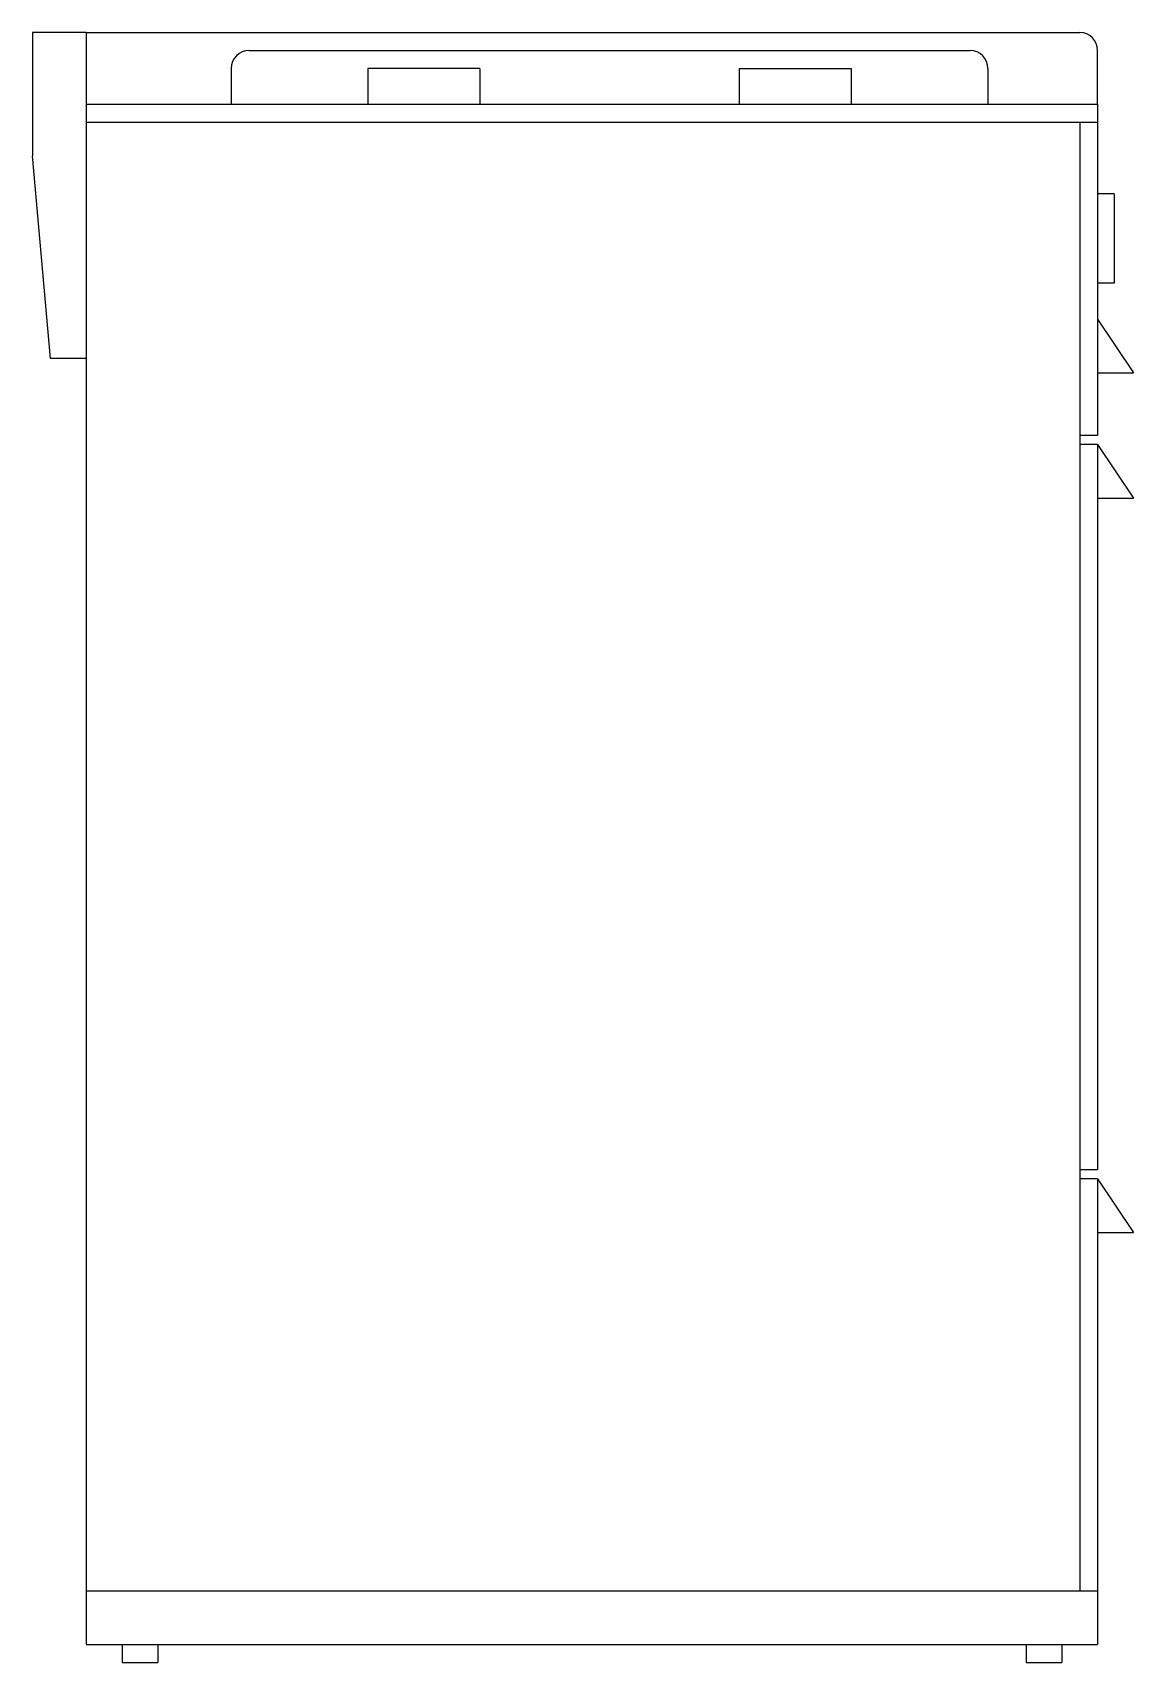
# Model space of a CAD drawing. Extents: x 2944.813 to 2945.428, y 3267.723 to 3268.633.
import ezdxf

# ---------------------------------------------------------------- set-up
doc = ezdxf.new("R2010")
doc.units = 0
doc.layers.get('0').update_dxf_attribs({"linetype": 'CONTINUOUS'})

msp = doc.modelspace()

# ---------------------------------------------------------------- linework, layer by layer
at = {"color": 0}
for p, q in [((2944.84296, 3268.63341), (2944.81296, 3268.63341)), ((2944.81296, 3268.63341), (2944.81296, 3268.56453)), ((2944.84296, 3268.63341), (2945.39796, 3268.63341)), ((2944.84296, 3268.63341), (2944.84296, 3267.73341)), ((2944.93387, 3268.62341), (2945.33669, 3268.62341)), ((2945.40796, 3268.59341), (2945.40796, 3268.62341)), ((2944.92387, 3268.61341), (2944.92387, 3268.59341)), ((2945.06286, 3268.61341), (2945.00022, 3268.61341)), ((2945.00022, 3268.61341), (2945.00022, 3268.59341)), ((2945.06286, 3268.61341), (2945.06286, 3268.59341)), ((2945.20771, 3268.61341), (2945.20771, 3268.59341)), ((2945.20771, 3268.61341), (2945.27035, 3268.61341)), ((2945.27035, 3268.61341), (2945.27035, 3268.59341)), ((2945.34669, 3268.61341), (2945.34669, 3268.59341)), ((2944.84296, 3268.59341), (2945.40796, 3268.59341)), ((2945.40796, 3268.59341), (2945.40796, 3268.40841)), ((2944.84296, 3268.58341), (2945.40796, 3268.58341)), ((2945.39796, 3268.58341), (2945.39796, 3267.76341)), ((2944.82296, 3268.45141), (2944.81296, 3268.56453)), ((2945.4172, 3268.54341), (2945.40796, 3268.54341)), ((2945.4172, 3268.54341), (2945.4172, 3268.49341)), ((2945.4172, 3268.49341), (2945.40796, 3268.49341)), ((2945.40796, 3268.47341), (2945.42796, 3268.44341)), ((2944.84296, 3268.45141), (2944.82296, 3268.45141)), ((2945.40796, 3268.44341), (2945.42796, 3268.44341)), ((2945.40796, 3268.40841), (2945.39796, 3268.40841)), ((2945.40796, 3268.40341), (2945.39796, 3268.40341)), ((2945.40796, 3268.40341), (2945.40796, 3267.99841)), ((2945.40796, 3268.40341), (2945.42796, 3268.37341)), ((2945.40796, 3268.37341), (2945.42796, 3268.37341)), ((2945.40796, 3267.99841), (2945.39796, 3267.99841)), ((2945.40796, 3267.99341), (2945.39796, 3267.99341)), ((2945.40796, 3267.99341), (2945.40796, 3267.73341)), ((2945.40796, 3267.99341), (2945.42796, 3267.96341)), ((2945.40796, 3267.96341), (2945.42796, 3267.96341)), ((2944.84296, 3267.76341), (2945.40796, 3267.76341)), ((2944.84296, 3267.73341), (2945.40796, 3267.73341)), ((2944.86296, 3267.73341), (2944.86296, 3267.72341)), ((2944.88296, 3267.73341), (2944.88296, 3267.72341)), ((2945.36796, 3267.73341), (2945.36796, 3267.72341)), ((2945.38796, 3267.73341), (2945.38796, 3267.72341)), ((2944.86296, 3267.72341), (2944.88296, 3267.72341)), ((2945.36796, 3267.72341), (2945.38796, 3267.72341))]:
    msp.add_line(p, q, dxfattribs=at)
for centre, start, end in [((2945.39796, 3268.62341), 360, 90), ((2944.93387, 3268.61341), 90, 180), ((2945.33669, 3268.61341), 0, 90)]:
    msp.add_arc(centre, 0.01, start, end, dxfattribs=at)

doc.saveas('drawing.dxf')
